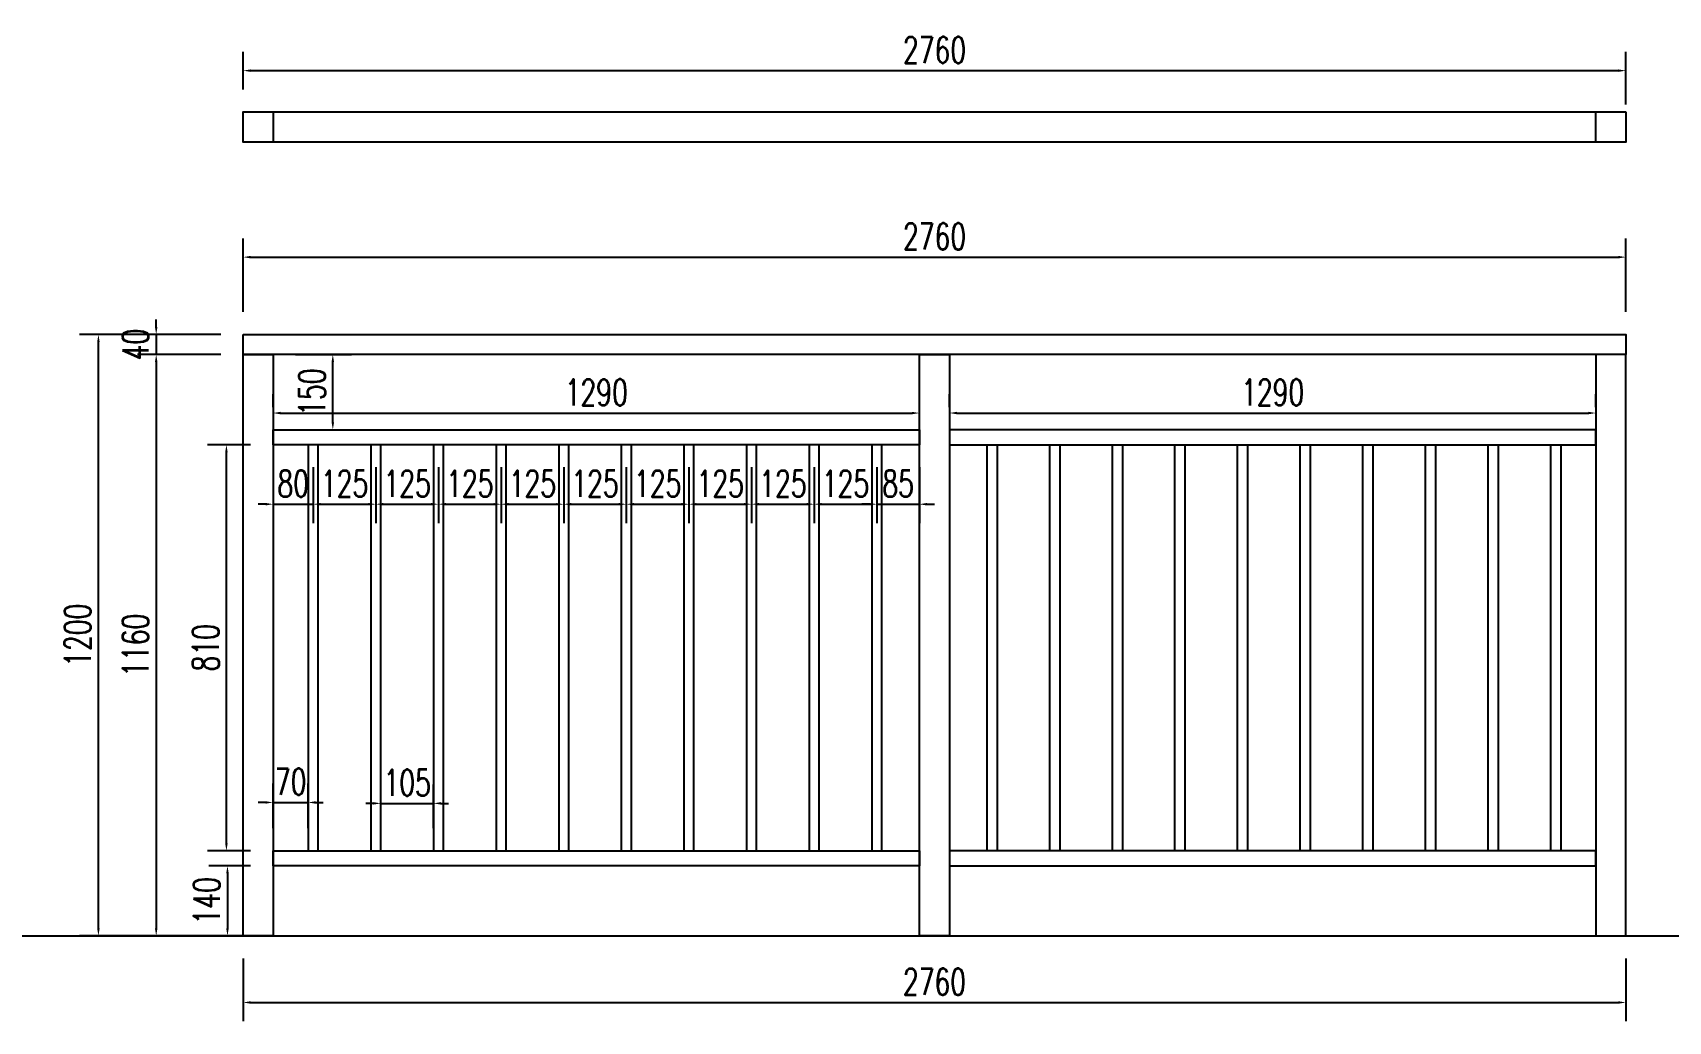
# Model space of a CAD drawing. Extents: x -16492 to 345596, y -4133 to 400729.
# Drawn here: x 22921 to 26186, y 16258 to 18231 of the extents above; entities that cross this region are included whole.
import ezdxf

# ---------------------------------------------------------------- set-up
doc = ezdxf.new("R2010")
doc.units = 0
doc.header["$LTSCALE"] = 10
doc.header["$MEASUREMENT"] = 0
doc.layers.add('W-PLASTIC_RAILINGS塑木栏杆', color=6, linetype='Continuous')
doc.styles.add('STANDARD_T3', font='simplex.shx', dxfattribs={"width": 0.7, "bigfont": 'gbcbig.shx'})
doc.dimstyles.new('W&&15', dxfattribs={"dimtxt": 52.5, "dimasz": 15, "dimexe": 37.5, "dimexo": 45, "dimgap": 15, "dimtad": 1, "dimdec": 0, "dimzin": 0, "dimdsep": 46, "dimtxsty": 'STANDARD_T3', "dimcen": 0.09, "dimclrd": 1, "dimclre": 1, "dimclrt": 7, "dimazin": 2, "dimtfac": 1, "dimtdec": 0, "dimtix": 1, "dimtmove": 2, "dimatfit": 3, "dimfxl": 100, "dimtolj": 1, "dimtzin": 0, "dimarcsym": 0})

# ---------------------------------------------------------------- blocks, each defined once
blk = doc.blocks.new('*U94')
at = {"layer": 'W-PLASTIC_RAILINGS塑木栏杆'}
blk.add_lwpolyline([(-10, -405), (10, -405), (10, 405), (-10, 405)], close=True, dxfattribs=at)
blk = doc.blocks.new('*U95')
at = {"layer": 'W-PLASTIC_RAILINGS塑木栏杆', "color": 0, "linetype": 'ByBlock', "lineweight": -2, "transparency": 16777216}
for p in [(0, 0), (125, 0), (250, 0), (375, 0), (500, 0), (625, 0), (750, 0), (875, 0), (1000, 0), (1125, 0)]:
    blk.add_blockref('*U94', p, dxfattribs=at)
blk = doc.blocks.new('*D96')
at = {"layer": 'Defpoints', "color": 0, "transparency": 16777216}
for p in [(23400.6, 17408.7), (23480.7, 17408.7), (23480.7, 17290.1)]:
    blk.add_point(p, dxfattribs=at)
at = {"layer": 'W-PLASTIC_RAILINGS塑木栏杆', "color": 1, "lineweight": -2, "transparency": 16777216}
for p, q in [((23400.6, 17363.7), (23400.6, 17252.6)), ((23480.7, 17363.7), (23480.7, 17252.6)), ((23385.6, 17290.1), (23370.6, 17290.1)), ((23400.6, 17290.1), (23480.7, 17290.1)), ((23495.7, 17290.1), (23510.7, 17290.1))]:
    blk.add_line(p, q, dxfattribs=at)
at = {"layer": 'W-PLASTIC_RAILINGS塑木栏杆', "color": 1, "transparency": 16777216}
for points in [[(23385.6, 17292.6), (23385.6, 17287.6), (23400.6, 17290.1)], [(23495.7, 17292.6), (23495.7, 17287.6), (23480.7, 17290.1)]]:
    blk.add_solid(points, dxfattribs=at)
at = {"layer": 'W-PLASTIC_RAILINGS塑木栏杆', "color": 7, "transparency": 16777216, "insert": (23440.7, 17331.4), "char_height": 52.5, "attachment_point": 5, "style": 'STANDARD_T3'}
blk.add_mtext('\\A1;80', dxfattribs=at)
blk = doc.blocks.new('*D97')
at = {"layer": 'Defpoints', "color": 0, "transparency": 16777216}
for p in [(23480.7, 17408.7), (23605.7, 17408.7), (23605.7, 17290.1)]:
    blk.add_point(p, dxfattribs=at)
at = {"layer": 'W-PLASTIC_RAILINGS塑木栏杆', "color": 1, "lineweight": -2, "transparency": 16777216}
for p, q in [((23480.7, 17363.7), (23480.7, 17252.6)), ((23605.7, 17363.7), (23605.7, 17252.6)), ((23495.7, 17290.1), (23590.7, 17290.1))]:
    blk.add_line(p, q, dxfattribs=at)
at = {"layer": 'W-PLASTIC_RAILINGS塑木栏杆', "color": 1, "transparency": 16777216}
for points in [[(23495.7, 17292.6), (23495.7, 17287.6), (23480.7, 17290.1)], [(23590.7, 17292.6), (23590.7, 17287.6), (23605.7, 17290.1)]]:
    blk.add_solid(points, dxfattribs=at)
at = {"layer": 'W-PLASTIC_RAILINGS塑木栏杆', "color": 7, "transparency": 16777216, "insert": (23543.2, 17331.4), "char_height": 52.5, "attachment_point": 5, "style": 'STANDARD_T3'}
blk.add_mtext('\\A1;125', dxfattribs=at)
blk = doc.blocks.new('*D98')
at = {"layer": 'Defpoints', "color": 0, "transparency": 16777216}
for p in [(23605.7, 17408.7), (23730.7, 17408.7), (23730.7, 17290.1)]:
    blk.add_point(p, dxfattribs=at)
at = {"layer": 'W-PLASTIC_RAILINGS塑木栏杆', "color": 1, "lineweight": -2, "transparency": 16777216}
for p, q in [((23605.7, 17363.7), (23605.7, 17252.6)), ((23730.7, 17363.7), (23730.7, 17252.6)), ((23620.7, 17290.1), (23715.7, 17290.1))]:
    blk.add_line(p, q, dxfattribs=at)
at = {"layer": 'W-PLASTIC_RAILINGS塑木栏杆', "color": 1, "transparency": 16777216}
for points in [[(23620.7, 17292.6), (23620.7, 17287.6), (23605.7, 17290.1)], [(23715.7, 17292.6), (23715.7, 17287.6), (23730.7, 17290.1)]]:
    blk.add_solid(points, dxfattribs=at)
at = {"layer": 'W-PLASTIC_RAILINGS塑木栏杆', "color": 7, "transparency": 16777216, "insert": (23668.2, 17331.4), "char_height": 52.5, "attachment_point": 5, "style": 'STANDARD_T3'}
blk.add_mtext('\\A1;125', dxfattribs=at)
blk = doc.blocks.new('*D99')
at = {"layer": 'Defpoints', "color": 0, "transparency": 16777216}
for p in [(23730.7, 17408.7), (23855.7, 17408.7), (23855.7, 17290.1)]:
    blk.add_point(p, dxfattribs=at)
at = {"layer": 'W-PLASTIC_RAILINGS塑木栏杆', "color": 1, "lineweight": -2, "transparency": 16777216}
for p, q in [((23730.7, 17363.7), (23730.7, 17252.6)), ((23855.7, 17363.7), (23855.7, 17252.6)), ((23745.7, 17290.1), (23840.7, 17290.1))]:
    blk.add_line(p, q, dxfattribs=at)
at = {"layer": 'W-PLASTIC_RAILINGS塑木栏杆', "color": 1, "transparency": 16777216}
for points in [[(23745.7, 17292.6), (23745.7, 17287.6), (23730.7, 17290.1)], [(23840.7, 17292.6), (23840.7, 17287.6), (23855.7, 17290.1)]]:
    blk.add_solid(points, dxfattribs=at)
at = {"layer": 'W-PLASTIC_RAILINGS塑木栏杆', "color": 7, "transparency": 16777216, "insert": (23793.2, 17331.4), "char_height": 52.5, "attachment_point": 5, "style": 'STANDARD_T3'}
blk.add_mtext('\\A1;125', dxfattribs=at)
blk = doc.blocks.new('*D100')
at = {"layer": 'Defpoints', "color": 0, "transparency": 16777216}
for p in [(23855.7, 17408.7), (23980.7, 17408.7), (23980.7, 17290.1)]:
    blk.add_point(p, dxfattribs=at)
at = {"layer": 'W-PLASTIC_RAILINGS塑木栏杆', "color": 1, "lineweight": -2, "transparency": 16777216}
for p, q in [((23855.7, 17363.7), (23855.7, 17252.6)), ((23980.7, 17363.7), (23980.7, 17252.6)), ((23870.7, 17290.1), (23965.7, 17290.1))]:
    blk.add_line(p, q, dxfattribs=at)
at = {"layer": 'W-PLASTIC_RAILINGS塑木栏杆', "color": 1, "transparency": 16777216}
for points in [[(23870.7, 17292.6), (23870.7, 17287.6), (23855.7, 17290.1)], [(23965.7, 17292.6), (23965.7, 17287.6), (23980.7, 17290.1)]]:
    blk.add_solid(points, dxfattribs=at)
at = {"layer": 'W-PLASTIC_RAILINGS塑木栏杆', "color": 7, "transparency": 16777216, "insert": (23918.2, 17331.4), "char_height": 52.5, "attachment_point": 5, "style": 'STANDARD_T3'}
blk.add_mtext('\\A1;125', dxfattribs=at)
blk = doc.blocks.new('*D101')
at = {"layer": 'Defpoints', "color": 0, "transparency": 16777216}
for p in [(23980.7, 17408.7), (24105.7, 17408.7), (24105.7, 17290.1)]:
    blk.add_point(p, dxfattribs=at)
at = {"layer": 'W-PLASTIC_RAILINGS塑木栏杆', "color": 1, "lineweight": -2, "transparency": 16777216}
for p, q in [((23980.7, 17363.7), (23980.7, 17252.6)), ((24105.7, 17363.7), (24105.7, 17252.6)), ((23995.7, 17290.1), (24090.7, 17290.1))]:
    blk.add_line(p, q, dxfattribs=at)
at = {"layer": 'W-PLASTIC_RAILINGS塑木栏杆', "color": 1, "transparency": 16777216}
for points in [[(23995.7, 17292.6), (23995.7, 17287.6), (23980.7, 17290.1)], [(24090.7, 17292.6), (24090.7, 17287.6), (24105.7, 17290.1)]]:
    blk.add_solid(points, dxfattribs=at)
at = {"layer": 'W-PLASTIC_RAILINGS塑木栏杆', "color": 7, "transparency": 16777216, "insert": (24043.2, 17331.4), "char_height": 52.5, "attachment_point": 5, "style": 'STANDARD_T3'}
blk.add_mtext('\\A1;125', dxfattribs=at)
blk = doc.blocks.new('*D102')
at = {"layer": 'Defpoints', "color": 0, "transparency": 16777216}
for p in [(23470.7, 16695), (23400.6, 16598.7), (23470.7, 16598.7)]:
    blk.add_point(p, dxfattribs=at)
at = {"layer": 'W-PLASTIC_RAILINGS塑木栏杆', "color": 1, "lineweight": -2, "transparency": 16777216}
for p, q in [((23400.6, 16643.7), (23400.6, 16732.5)), ((23470.7, 16643.7), (23470.7, 16732.5)), ((23385.6, 16695), (23370.6, 16695)), ((23400.6, 16695), (23470.7, 16695)), ((23485.7, 16695), (23500.7, 16695))]:
    blk.add_line(p, q, dxfattribs=at)
at = {"layer": 'W-PLASTIC_RAILINGS塑木栏杆', "color": 1, "transparency": 16777216}
for points in [[(23385.6, 16697.5), (23385.6, 16692.5), (23400.6, 16695)], [(23485.7, 16697.5), (23485.7, 16692.5), (23470.7, 16695)]]:
    blk.add_solid(points, dxfattribs=at)
at = {"layer": 'W-PLASTIC_RAILINGS塑木栏杆', "color": 7, "transparency": 16777216, "insert": (23435.7, 16736.3), "char_height": 52.5, "attachment_point": 5, "style": 'STANDARD_T3'}
blk.add_mtext('\\A1;70', dxfattribs=at)
blk = doc.blocks.new('*D103')
at = {"layer": 'Defpoints', "color": 0, "transparency": 16777216}
for p in [(23720.7, 16693.2), (23615.7, 16598.7), (23720.7, 16598.7)]:
    blk.add_point(p, dxfattribs=at)
at = {"layer": 'W-PLASTIC_RAILINGS塑木栏杆', "color": 1, "lineweight": -2, "transparency": 16777216}
for p, q in [((23615.7, 16643.7), (23615.7, 16730.7)), ((23720.7, 16643.7), (23720.7, 16730.7)), ((23600.7, 16693.2), (23585.7, 16693.2)), ((23615.7, 16693.2), (23720.7, 16693.2)), ((23735.7, 16693.2), (23750.7, 16693.2))]:
    blk.add_line(p, q, dxfattribs=at)
at = {"layer": 'W-PLASTIC_RAILINGS塑木栏杆', "color": 1, "transparency": 16777216}
for points in [[(23600.7, 16695.7), (23600.7, 16690.7), (23615.7, 16693.2)], [(23735.7, 16695.7), (23735.7, 16690.7), (23720.7, 16693.2)]]:
    blk.add_solid(points, dxfattribs=at)
at = {"layer": 'W-PLASTIC_RAILINGS塑木栏杆', "color": 7, "transparency": 16777216, "insert": (23668.2, 16734.4), "char_height": 52.5, "attachment_point": 5, "style": 'STANDARD_T3'}
blk.add_mtext('\\A1;105', dxfattribs=at)
blk = doc.blocks.new('*D104')
at = {"layer": 'Defpoints', "color": 0, "transparency": 16777216}
for p in [(23341, 17628.7), (23167.2, 17588.7), (23341, 17588.7)]:
    blk.add_point(p, dxfattribs=at)
at = {"layer": 'W-PLASTIC_RAILINGS塑木栏杆', "color": 1, "lineweight": -2, "transparency": 16777216}
for p, q in [((23167.2, 17643.7), (23167.2, 17658.7)), ((23296, 17628.7), (23129.7, 17628.7)), ((23167.2, 17628.7), (23167.2, 17588.7)), ((23296, 17588.7), (23129.7, 17588.7)), ((23167.2, 17573.7), (23167.2, 17558.7))]:
    blk.add_line(p, q, dxfattribs=at)
at = {"layer": 'W-PLASTIC_RAILINGS塑木栏杆', "color": 1, "transparency": 16777216}
for points in [[(23164.7, 17643.7), (23169.7, 17643.7), (23167.2, 17628.7)], [(23164.7, 17573.7), (23169.7, 17573.7), (23167.2, 17588.7)]]:
    blk.add_solid(points, dxfattribs=at)
at = {"layer": 'W-PLASTIC_RAILINGS塑木栏杆', "color": 7, "transparency": 16777216, "insert": (23125.9, 17608.7), "char_height": 52.5, "attachment_point": 5, "rotation": 90, "style": 'STANDARD_T3'}
blk.add_mtext('\\A1;40', dxfattribs=at)
blk = doc.blocks.new('*D105')
at = {"layer": 'Defpoints', "color": 0, "transparency": 16777216}
for p in [(23341, 17588.7), (23167.2, 16428.7), (23340.6, 16428.7)]:
    blk.add_point(p, dxfattribs=at)
at = {"layer": 'W-PLASTIC_RAILINGS塑木栏杆', "color": 1, "lineweight": -2, "transparency": 16777216}
for p, q in [((23296, 17588.7), (23129.7, 17588.7)), ((23167.2, 17573.7), (23167.2, 16443.7)), ((23295.6, 16428.7), (23129.7, 16428.7))]:
    blk.add_line(p, q, dxfattribs=at)
at = {"layer": 'W-PLASTIC_RAILINGS塑木栏杆', "color": 1, "transparency": 16777216}
for points in [[(23164.7, 17573.7), (23169.7, 17573.7), (23167.2, 17588.7)], [(23164.7, 16443.7), (23169.7, 16443.7), (23167.2, 16428.7)]]:
    blk.add_solid(points, dxfattribs=at)
at = {"layer": 'W-PLASTIC_RAILINGS塑木栏杆', "color": 7, "transparency": 16777216, "insert": (23125.9, 17008.7), "char_height": 52.5, "attachment_point": 5, "rotation": 90, "style": 'STANDARD_T3'}
blk.add_mtext('\\A1;1160', dxfattribs=at)
blk = doc.blocks.new('*D106')
at = {"layer": 'Defpoints', "color": 0, "transparency": 16777216}
for p in [(24690.8, 17472), (23400.6, 17438.7), (24690.8, 17438.7)]:
    blk.add_point(p, dxfattribs=at)
at = {"layer": 'W-PLASTIC_RAILINGS塑木栏杆', "color": 1, "lineweight": -2, "transparency": 16777216}
for p, q in [((23400.6, 17483.7), (23400.6, 17509.5)), ((24690.8, 17483.7), (24690.8, 17509.5)), ((23415.6, 17472), (24675.8, 17472))]:
    blk.add_line(p, q, dxfattribs=at)
at = {"layer": 'W-PLASTIC_RAILINGS塑木栏杆', "color": 1, "transparency": 16777216}
for points in [[(23415.6, 17474.5), (23415.6, 17469.5), (23400.6, 17472)], [(24675.8, 17474.5), (24675.8, 17469.5), (24690.8, 17472)]]:
    blk.add_solid(points, dxfattribs=at)
at = {"layer": 'W-PLASTIC_RAILINGS塑木栏杆', "color": 7, "transparency": 16777216, "insert": (24045.7, 17513.2), "char_height": 52.5, "attachment_point": 5, "style": 'STANDARD_T3'}
blk.add_mtext('\\A1;1290', dxfattribs=at)
blk = doc.blocks.new('*D107')
at = {"layer": 'Defpoints', "color": 0, "transparency": 16777216}
for p in [(26101, 17783.1), (23341, 17628.7), (26101, 17628.7)]:
    blk.add_point(p, dxfattribs=at)
at = {"layer": 'W-PLASTIC_RAILINGS塑木栏杆', "color": 1, "lineweight": -2, "transparency": 16777216}
for p, q in [((23341, 17673.7), (23341, 17820.6)), ((26101, 17673.7), (26101, 17820.6)), ((23356, 17783.1), (26086, 17783.1))]:
    blk.add_line(p, q, dxfattribs=at)
at = {"layer": 'W-PLASTIC_RAILINGS塑木栏杆', "color": 1, "transparency": 16777216}
for points in [[(23356, 17785.6), (23356, 17780.6), (23341, 17783.1)], [(26086, 17785.6), (26086, 17780.6), (26101, 17783.1)]]:
    blk.add_solid(points, dxfattribs=at)
at = {"layer": 'W-PLASTIC_RAILINGS塑木栏杆', "color": 7, "transparency": 16777216, "insert": (24721, 17824.3), "char_height": 52.5, "attachment_point": 5, "style": 'STANDARD_T3'}
blk.add_mtext('\\A1;2760', dxfattribs=at)
blk = doc.blocks.new('*D108')
at = {"layer": 'Defpoints', "color": 0, "transparency": 16777216}
for p in [(23400.6, 16568.7), (23309.5, 16428.7), (23400.6, 16428.7)]:
    blk.add_point(p, dxfattribs=at)
at = {"layer": 'W-PLASTIC_RAILINGS塑木栏杆', "color": 1, "lineweight": -2, "transparency": 16777216}
for p, q in [((23355.6, 16568.7), (23272, 16568.7)), ((23309.5, 16553.7), (23309.5, 16443.7)), ((23355.6, 16428.7), (23272, 16428.7))]:
    blk.add_line(p, q, dxfattribs=at)
at = {"layer": 'W-PLASTIC_RAILINGS塑木栏杆', "color": 1, "transparency": 16777216}
for points in [[(23307, 16553.7), (23312, 16553.7), (23309.5, 16568.7)], [(23307, 16443.7), (23312, 16443.7), (23309.5, 16428.7)]]:
    blk.add_solid(points, dxfattribs=at)
at = {"layer": 'W-PLASTIC_RAILINGS塑木栏杆', "color": 7, "transparency": 16777216, "insert": (23268.2, 16498.7), "char_height": 52.5, "attachment_point": 5, "rotation": 90, "style": 'STANDARD_T3'}
blk.add_mtext('\\A1;140', dxfattribs=at)
blk = doc.blocks.new('*D109')
at = {"layer": 'Defpoints', "color": 0, "transparency": 16777216}
for p in [(23307.4, 17408.7), (23400.6, 17408.7), (23400.6, 16598.7)]:
    blk.add_point(p, dxfattribs=at)
at = {"layer": 'W-PLASTIC_RAILINGS塑木栏杆', "color": 1, "lineweight": -2, "transparency": 16777216}
for p, q in [((23355.6, 17408.7), (23269.9, 17408.7)), ((23307.4, 16613.7), (23307.4, 17393.7)), ((23355.6, 16598.7), (23269.9, 16598.7))]:
    blk.add_line(p, q, dxfattribs=at)
at = {"layer": 'W-PLASTIC_RAILINGS塑木栏杆', "color": 1, "transparency": 16777216}
for points in [[(23304.9, 17393.7), (23309.9, 17393.7), (23307.4, 17408.7)], [(23304.9, 16613.7), (23309.9, 16613.7), (23307.4, 16598.7)]]:
    blk.add_solid(points, dxfattribs=at)
at = {"layer": 'W-PLASTIC_RAILINGS塑木栏杆', "color": 7, "transparency": 16777216, "insert": (23266.2, 17003.7), "char_height": 52.5, "attachment_point": 5, "rotation": 90, "style": 'STANDARD_T3'}
blk.add_mtext('\\A1;810', dxfattribs=at)
blk = doc.blocks.new('*D110')
at = {"layer": 'Defpoints', "color": 0, "transparency": 16777216}
for p in [(23400.6, 17588.7), (23519.8, 17588.7), (23400.6, 17438.7)]:
    blk.add_point(p, dxfattribs=at)
at = {"layer": 'W-PLASTIC_RAILINGS塑木栏杆', "color": 1, "lineweight": -2, "transparency": 16777216}
for p, q in [((23445.6, 17588.7), (23557.3, 17588.7)), ((23519.8, 17453.7), (23519.8, 17573.7)), ((23445.6, 17438.7), (23557.3, 17438.7))]:
    blk.add_line(p, q, dxfattribs=at)
at = {"layer": 'W-PLASTIC_RAILINGS塑木栏杆', "color": 1, "transparency": 16777216}
for points in [[(23517.3, 17573.7), (23522.3, 17573.7), (23519.8, 17588.7)], [(23517.3, 17453.7), (23522.3, 17453.7), (23519.8, 17438.7)]]:
    blk.add_solid(points, dxfattribs=at)
at = {"layer": 'W-PLASTIC_RAILINGS塑木栏杆', "color": 7, "transparency": 16777216, "insert": (23478.5, 17513.7), "char_height": 52.5, "attachment_point": 5, "rotation": 90, "style": 'STANDARD_T3'}
blk.add_mtext('\\A1;150', dxfattribs=at)
blk = doc.blocks.new('*D111')
at = {"layer": 'Defpoints', "color": 0, "transparency": 16777216}
for p in [(23051.9, 17628.7), (23341, 17628.7), (23340.6, 16428.7)]:
    blk.add_point(p, dxfattribs=at)
at = {"layer": 'W-PLASTIC_RAILINGS塑木栏杆', "color": 1, "lineweight": -2, "transparency": 16777216}
for p, q in [((23296, 17628.7), (23014.4, 17628.7)), ((23051.9, 16443.7), (23051.9, 17613.7)), ((23295.6, 16428.7), (23014.4, 16428.7))]:
    blk.add_line(p, q, dxfattribs=at)
at = {"layer": 'W-PLASTIC_RAILINGS塑木栏杆', "color": 1, "transparency": 16777216}
for points in [[(23049.4, 17613.7), (23054.4, 17613.7), (23051.9, 17628.7)], [(23049.4, 16443.7), (23054.4, 16443.7), (23051.9, 16428.7)]]:
    blk.add_solid(points, dxfattribs=at)
at = {"layer": 'W-PLASTIC_RAILINGS塑木栏杆', "color": 7, "transparency": 16777216, "insert": (23010.6, 17028.7), "char_height": 52.5, "attachment_point": 5, "rotation": 90, "style": 'STANDARD_T3'}
blk.add_mtext('\\A1;1200', dxfattribs=at)
blk = doc.blocks.new('*D112')
at = {"layer": 'Defpoints', "color": 0, "transparency": 16777216}
for p in [(23340.6, 16428.7), (26101, 16428.7), (26101, 16295.9)]:
    blk.add_point(p, dxfattribs=at)
at = {"layer": 'W-PLASTIC_RAILINGS塑木栏杆', "color": 1, "lineweight": -2, "transparency": 16777216}
for p, q in [((23340.6, 16383.7), (23340.6, 16258.4)), ((26101, 16383.7), (26101, 16258.4)), ((23355.6, 16295.9), (26086, 16295.9))]:
    blk.add_line(p, q, dxfattribs=at)
at = {"layer": 'W-PLASTIC_RAILINGS塑木栏杆', "color": 1, "transparency": 16777216}
for points in [[(23355.6, 16298.4), (23355.6, 16293.4), (23340.6, 16295.9)], [(26086, 16298.4), (26086, 16293.4), (26101, 16295.9)]]:
    blk.add_solid(points, dxfattribs=at)
at = {"layer": 'W-PLASTIC_RAILINGS塑木栏杆', "color": 7, "transparency": 16777216, "insert": (24720.8, 16337.1), "char_height": 52.5, "attachment_point": 5, "style": 'STANDARD_T3'}
blk.add_mtext('\\A1;2760', dxfattribs=at)
blk = doc.blocks.new('*D113')
at = {"layer": 'Defpoints', "color": 0, "transparency": 16777216}
for p in [(26041, 17472), (24750.8, 17438.7), (26041, 17438.7)]:
    blk.add_point(p, dxfattribs=at)
at = {"layer": 'W-PLASTIC_RAILINGS塑木栏杆', "color": 1, "lineweight": -2, "transparency": 16777216}
for p, q in [((24750.8, 17483.7), (24750.8, 17509.5)), ((26041, 17483.7), (26041, 17509.5)), ((24765.8, 17472), (26026, 17472))]:
    blk.add_line(p, q, dxfattribs=at)
at = {"layer": 'W-PLASTIC_RAILINGS塑木栏杆', "color": 1, "transparency": 16777216}
for points in [[(24765.8, 17474.5), (24765.8, 17469.5), (24750.8, 17472)], [(26026, 17474.5), (26026, 17469.5), (26041, 17472)]]:
    blk.add_solid(points, dxfattribs=at)
at = {"layer": 'W-PLASTIC_RAILINGS塑木栏杆', "color": 7, "transparency": 16777216, "insert": (25395.9, 17513.2), "char_height": 52.5, "attachment_point": 5, "style": 'STANDARD_T3'}
blk.add_mtext('\\A1;1290', dxfattribs=at)
blk = doc.blocks.new('*D217')
at = {"layer": 'Defpoints', "color": 0, "transparency": 16777216}
for p in [(26101, 18155.2), (23341, 18072.7), (26101, 18042.7)]:
    blk.add_point(p, dxfattribs=at)
at = {"layer": 'W-PLASTIC_RAILINGS塑木栏杆', "color": 1, "lineweight": -2, "transparency": 16777216}
for p, q in [((23341, 18117.7), (23341, 18192.7)), ((26101, 18087.7), (26101, 18192.7)), ((23356, 18155.2), (26086, 18155.2))]:
    blk.add_line(p, q, dxfattribs=at)
at = {"layer": 'W-PLASTIC_RAILINGS塑木栏杆', "color": 1, "transparency": 16777216}
for points in [[(23356, 18157.7), (23356, 18152.7), (23341, 18155.2)], [(26086, 18157.7), (26086, 18152.7), (26101, 18155.2)]]:
    blk.add_solid(points, dxfattribs=at)
at = {"layer": 'W-PLASTIC_RAILINGS塑木栏杆', "color": 7, "transparency": 16777216, "insert": (24721, 18196.4), "char_height": 52.5, "attachment_point": 5, "style": 'STANDARD_T3'}
blk.add_mtext('\\A1;2760', dxfattribs=at)
blk = doc.blocks.new('*D224')
at = {"layer": 'Defpoints', "color": 0, "transparency": 16777216}
for p in [(24105.7, 17408.7), (24230.7, 17408.7), (24230.7, 17290.1)]:
    blk.add_point(p, dxfattribs=at)
at = {"layer": 'W-PLASTIC_RAILINGS塑木栏杆', "color": 1, "lineweight": -2, "transparency": 16777216}
for p, q in [((24105.7, 17363.7), (24105.7, 17252.6)), ((24230.7, 17363.7), (24230.7, 17252.6)), ((24120.7, 17290.1), (24215.7, 17290.1))]:
    blk.add_line(p, q, dxfattribs=at)
at = {"layer": 'W-PLASTIC_RAILINGS塑木栏杆', "color": 1, "transparency": 16777216}
for points in [[(24120.7, 17292.6), (24120.7, 17287.6), (24105.7, 17290.1)], [(24215.7, 17292.6), (24215.7, 17287.6), (24230.7, 17290.1)]]:
    blk.add_solid(points, dxfattribs=at)
at = {"layer": 'W-PLASTIC_RAILINGS塑木栏杆', "color": 7, "transparency": 16777216, "insert": (24168.2, 17331.4), "char_height": 52.5, "attachment_point": 5, "style": 'STANDARD_T3'}
blk.add_mtext('\\A1;125', dxfattribs=at)
blk = doc.blocks.new('*D225')
at = {"layer": 'Defpoints', "color": 0, "transparency": 16777216}
for p in [(24230.7, 17408.7), (24355.7, 17408.7), (24355.7, 17290.1)]:
    blk.add_point(p, dxfattribs=at)
at = {"layer": 'W-PLASTIC_RAILINGS塑木栏杆', "color": 1, "lineweight": -2, "transparency": 16777216}
for p, q in [((24230.7, 17363.7), (24230.7, 17252.6)), ((24355.7, 17363.7), (24355.7, 17252.6)), ((24245.7, 17290.1), (24340.7, 17290.1))]:
    blk.add_line(p, q, dxfattribs=at)
at = {"layer": 'W-PLASTIC_RAILINGS塑木栏杆', "color": 1, "transparency": 16777216}
for points in [[(24245.7, 17292.6), (24245.7, 17287.6), (24230.7, 17290.1)], [(24340.7, 17292.6), (24340.7, 17287.6), (24355.7, 17290.1)]]:
    blk.add_solid(points, dxfattribs=at)
at = {"layer": 'W-PLASTIC_RAILINGS塑木栏杆', "color": 7, "transparency": 16777216, "insert": (24293.2, 17331.4), "char_height": 52.5, "attachment_point": 5, "style": 'STANDARD_T3'}
blk.add_mtext('\\A1;125', dxfattribs=at)
blk = doc.blocks.new('*D226')
at = {"layer": 'Defpoints', "color": 0, "transparency": 16777216}
for p in [(24355.7, 17408.7), (24480.7, 17408.7), (24480.7, 17290.1)]:
    blk.add_point(p, dxfattribs=at)
at = {"layer": 'W-PLASTIC_RAILINGS塑木栏杆', "color": 1, "lineweight": -2, "transparency": 16777216}
for p, q in [((24355.7, 17363.7), (24355.7, 17252.6)), ((24480.7, 17363.7), (24480.7, 17252.6)), ((24370.7, 17290.1), (24465.7, 17290.1))]:
    blk.add_line(p, q, dxfattribs=at)
at = {"layer": 'W-PLASTIC_RAILINGS塑木栏杆', "color": 1, "transparency": 16777216}
for points in [[(24370.7, 17292.6), (24370.7, 17287.6), (24355.7, 17290.1)], [(24465.7, 17292.6), (24465.7, 17287.6), (24480.7, 17290.1)]]:
    blk.add_solid(points, dxfattribs=at)
at = {"layer": 'W-PLASTIC_RAILINGS塑木栏杆', "color": 7, "transparency": 16777216, "insert": (24418.2, 17331.4), "char_height": 52.5, "attachment_point": 5, "style": 'STANDARD_T3'}
blk.add_mtext('\\A1;125', dxfattribs=at)
blk = doc.blocks.new('*D227')
at = {"layer": 'Defpoints', "color": 0, "transparency": 16777216}
for p in [(24480.7, 17408.7), (24605.7, 17408.7), (24605.7, 17290.1)]:
    blk.add_point(p, dxfattribs=at)
at = {"layer": 'W-PLASTIC_RAILINGS塑木栏杆', "color": 1, "lineweight": -2, "transparency": 16777216}
for p, q in [((24480.7, 17363.7), (24480.7, 17252.6)), ((24605.7, 17363.7), (24605.7, 17252.6)), ((24495.7, 17290.1), (24590.7, 17290.1))]:
    blk.add_line(p, q, dxfattribs=at)
at = {"layer": 'W-PLASTIC_RAILINGS塑木栏杆', "color": 1, "transparency": 16777216}
for points in [[(24495.7, 17292.6), (24495.7, 17287.6), (24480.7, 17290.1)], [(24590.7, 17292.6), (24590.7, 17287.6), (24605.7, 17290.1)]]:
    blk.add_solid(points, dxfattribs=at)
at = {"layer": 'W-PLASTIC_RAILINGS塑木栏杆', "color": 7, "transparency": 16777216, "insert": (24543.2, 17331.4), "char_height": 52.5, "attachment_point": 5, "style": 'STANDARD_T3'}
blk.add_mtext('\\A1;125', dxfattribs=at)
blk = doc.blocks.new('*D228')
at = {"layer": 'Defpoints', "color": 0, "transparency": 16777216}
for p in [(24605.7, 17408.7), (24690.8, 17408.7), (24690.8, 17290.1)]:
    blk.add_point(p, dxfattribs=at)
at = {"layer": 'W-PLASTIC_RAILINGS塑木栏杆', "color": 1, "lineweight": -2, "transparency": 16777216}
for p, q in [((24605.7, 17363.7), (24605.7, 17252.6)), ((24690.8, 17363.7), (24690.8, 17252.6)), ((24590.7, 17290.1), (24575.7, 17290.1)), ((24605.7, 17290.1), (24690.8, 17290.1)), ((24705.8, 17290.1), (24720.8, 17290.1))]:
    blk.add_line(p, q, dxfattribs=at)
at = {"layer": 'W-PLASTIC_RAILINGS塑木栏杆', "color": 1, "transparency": 16777216}
for points in [[(24590.7, 17292.6), (24590.7, 17287.6), (24605.7, 17290.1)], [(24705.8, 17292.6), (24705.8, 17287.6), (24690.8, 17290.1)]]:
    blk.add_solid(points, dxfattribs=at)
at = {"layer": 'W-PLASTIC_RAILINGS塑木栏杆', "color": 7, "transparency": 16777216, "insert": (24648.2, 17331.4), "char_height": 52.5, "attachment_point": 5, "style": 'STANDARD_T3'}
blk.add_mtext('\\A1;85', dxfattribs=at)
blk = doc.blocks.new('*U229')
at = {"layer": 'W-PLASTIC_RAILINGS塑木栏杆'}
blk.add_lwpolyline([(-10, -405), (10, -405), (10, 405), (-10, 405)], close=True, dxfattribs=at)
blk = doc.blocks.new('*U230')
at = {"layer": 'W-PLASTIC_RAILINGS塑木栏杆', "color": 0, "linetype": 'ByBlock', "lineweight": -2, "transparency": 16777216}
for p in [(0, 0), (125, 0), (250, 0), (375, 0), (500, 0), (625, 0), (750, 0), (875, 0), (1000, 0), (1125, 0)]:
    blk.add_blockref('*U229', p, dxfattribs=at)

msp = doc.modelspace()

# ---------------------------------------------------------------- linework, layer by layer
at = {"layer": 'W-PLASTIC_RAILINGS塑木栏杆'}
msp.add_line((20642.4, 16428.7), (29113, 16428.7), dxfattribs=at)
for points in [[(23401, 18072.7), (23401, 18012.7), (23341, 18012.7), (23341, 18072.7)], [(26101, 18072.7), (26101, 18012.7), (23341, 18012.7), (23341, 18072.7)], [(26101, 18072.7), (26101, 18012.7), (26041, 18012.7), (26041, 18072.7)], [(23340.6, 17588.7), (23400.6, 17588.7), (23400.6, 16428.7), (23340.6, 16428.7)], [(24690.8, 17588.7), (24750.8, 17588.7), (24750.8, 16428.7), (24690.8, 16428.7)], [(26101, 17588.7), (26041, 17588.7), (26041, 16428.7), (26101, 16428.7)]]:
    msp.add_lwpolyline(points, close=True, dxfattribs=at)
at = {"layer": 'W-PLASTIC_RAILINGS塑木栏杆', "color": 3}
msp.add_lwpolyline([(23341, 17628.7), (26101, 17628.7), (26101, 17588.7), (23341, 17588.7)], close=True, dxfattribs=at)
at = {"layer": 'W-PLASTIC_RAILINGS塑木栏杆', "color": 5}
for points in [[(23400.6, 17438.7), (24690.8, 17438.7), (24690.8, 17408.7), (23400.6, 17408.7)], [(26041, 17438.7), (24750.8, 17438.7), (24750.8, 17408.7), (26041, 17408.7)], [(23400.6, 16598.7), (24690.8, 16598.7), (24690.8, 16568.7), (23400.6, 16568.7)], [(26041, 16598.7), (24750.8, 16598.7), (24750.8, 16568.7), (26041, 16568.7)]]:
    msp.add_lwpolyline(points, close=True, dxfattribs=at)

# ---------------------------------------------------------------- block references
at = {"layer": 'W-PLASTIC_RAILINGS塑木栏杆'}
msp.add_blockref('*U95', (23480.7, 17003.7), dxfattribs=at)
at = {"layer": 'W-PLASTIC_RAILINGS塑木栏杆', "xscale": -1}
msp.add_blockref('*U230', (25960.9, 17003.7), dxfattribs=at)

# ---------------------------------------------------------------- dimensions: what is measured, and where the dimension line sits
at = {"layer": 'W-PLASTIC_RAILINGS塑木栏杆'}
for base, p1, p2, picture, middle in [((26101, 18155.2), (23341, 18072.7), (26101, 18042.7), '*D217', (24721, 18196.4)), ((26101, 17783.1), (23341, 17628.7), (26101, 17628.7), '*D107', (24721, 17824.3)), ((24690.8, 17472), (23400.6, 17438.7), (24690.8, 17438.7), '*D106', (24045.7, 17513.2)), ((26041, 17472), (24750.8, 17438.7), (26041, 17438.7), '*D113', (25395.9, 17513.2)), ((23480.7, 17290.1), (23400.6, 17408.7), (23480.7, 17408.7), '*D96', (23440.7, 17331.4)), ((23605.7, 17290.1), (23480.7, 17408.7), (23605.7, 17408.7), '*D97', (23543.2, 17331.4)), ((23730.7, 17290.1), (23605.7, 17408.7), (23730.7, 17408.7), '*D98', (23668.2, 17331.4)), ((23855.7, 17290.1), (23730.7, 17408.7), (23855.7, 17408.7), '*D99', (23793.2, 17331.4)), ((23980.7, 17290.1), (23855.7, 17408.7), (23980.7, 17408.7), '*D100', (23918.2, 17331.4)), ((24105.7, 17290.1), (23980.7, 17408.7), (24105.7, 17408.7), '*D101', (24043.2, 17331.4)), ((24230.7, 17290.1), (24105.7, 17408.7), (24230.7, 17408.7), '*D224', (24168.2, 17331.4)), ((24355.7, 17290.1), (24230.7, 17408.7), (24355.7, 17408.7), '*D225', (24293.2, 17331.4)), ((24480.7, 17290.1), (24355.7, 17408.7), (24480.7, 17408.7), '*D226', (24418.2, 17331.4)), ((24605.7, 17290.1), (24480.7, 17408.7), (24605.7, 17408.7), '*D227', (24543.2, 17331.4)), ((24690.8, 17290.1), (24605.7, 17408.7), (24690.8, 17408.7), '*D228', (24648.2, 17331.4)), ((23470.7, 16695), (23400.6, 16598.7), (23470.7, 16598.7), '*D102', (23435.7, 16736.3)), ((23720.7, 16693.2), (23615.7, 16598.7), (23720.7, 16598.7), '*D103', (23668.2, 16734.4)), ((26101, 16295.9), (23340.6, 16428.7), (26101, 16428.7), '*D112', (24720.8, 16337.1))]:
    dim = msp.add_linear_dim(base=base, p1=p1, p2=p2, dimstyle='W&&15', dxfattribs=at)
    dim.commit()
    dim.dimension.update_dxf_attribs({"geometry": picture, "text_midpoint": middle})
for base, p1, p2, picture, middle in [((23167.2, 17588.7), (23341, 17628.7), (23341, 17588.7), '*D104', (23125.9, 17608.7)), ((23051.9, 17628.7), (23340.6, 16428.7), (23341, 17628.7), '*D111', (23010.6, 17028.7)), ((23167.2, 16428.7), (23341, 17588.7), (23340.6, 16428.7), '*D105', (23125.9, 17008.7)), ((23519.8, 17588.7), (23400.6, 17438.7), (23400.6, 17588.7), '*D110', (23478.5, 17513.7)), ((23307.4, 17408.7), (23400.6, 16598.7), (23400.6, 17408.7), '*D109', (23266.2, 17003.7)), ((23309.5, 16428.7), (23400.6, 16568.7), (23400.6, 16428.7), '*D108', (23268.2, 16498.7))]:
    dim = msp.add_linear_dim(base=base, p1=p1, p2=p2, angle=90, dimstyle='W&&15', dxfattribs=at)
    dim.commit()
    dim.dimension.update_dxf_attribs({"geometry": picture, "text_midpoint": middle})

doc.saveas('drawing.dxf')
